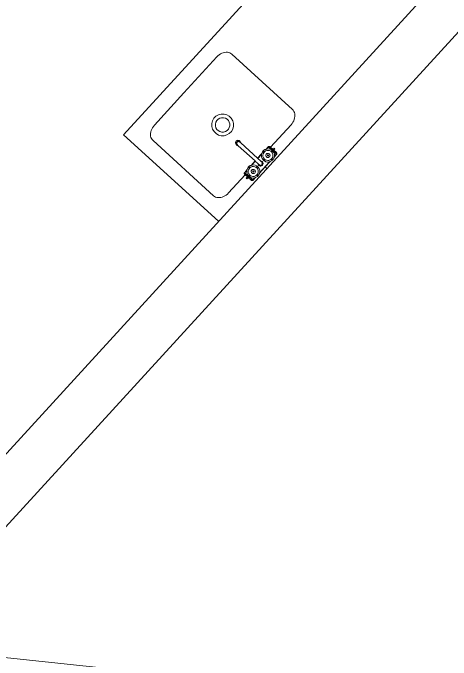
# Model space of a CAD drawing. Header units: metres. Extents: x 750 to 3116, y -341 to 1465.
# Drawn here: x 1590.158 to 1592.205, y 27.43 to 30.456 of the extents above; entities that cross this region are included whole.
import ezdxf

# ---------------------------------------------------------------- set-up
doc = ezdxf.new("R2010")
doc.units = ezdxf.units.M
doc.layers.add('Furniture', color=44, linetype='Continuous', lineweight=5)
doc.layers.add('Wall ext', color=20, linetype='Continuous', lineweight=18)

# ---------------------------------------------------------------- blocks, each defined once
blk = doc.blocks.new('washbashin')
at = {"layer": 'Furniture'}
for p, q in [((11493479.6629, 4446032.8499), (11493479.6685, 4446032.8547)), ((11493479.6685, 4446032.8547), (11493479.6745, 4446032.8588)), ((11493479.6745, 4446032.8588), (11493479.6808, 4446032.8622)), ((11493479.6808, 4446032.8622), (11493479.6873, 4446032.8648)), ((11493479.6873, 4446032.8648), (11493479.6938, 4446032.8666)), ((11493479.6938, 4446032.8666), (11493479.7003, 4446032.8675)), ((11493479.7003, 4446032.8675), (11493479.7066, 4446032.8675)), ((11493479.7066, 4446032.8675), (11493479.7126, 4446032.8667)), ((11493479.7126, 4446032.8667), (11493479.7183, 4446032.865)), ((11493479.7183, 4446032.865), (11493479.7235, 4446032.8624)), ((11493479.7235, 4446032.8624), (11493479.7281, 4446032.859)), ((11493480.0173, 4446032.6083), (11493479.7281, 4446032.859)), ((11493479.6577, 4446032.8445), (11493479.5089, 4446032.6728)), ((11493479.6577, 4446032.8445), (11493479.6629, 4446032.8499)), ((11493479.5089, 4446032.6728), (11493479.3745, 4446032.5178)), ((11493479.5091, 4446032.6726), (11493479.5089, 4446032.6728)), ((11493479.6852, 4446032.5778), (11493479.6985, 4446032.5782)), ((11493479.6985, 4446032.5782), (11493479.7114, 4446032.5752)), ((11493480.0173, 4446032.6083), (11493480.0213, 4446032.6042)), ((11493480.0213, 4446032.6042), (11493480.0246, 4446032.5994)), ((11493480.0246, 4446032.5994), (11493480.0271, 4446032.5941)), ((11493480.0271, 4446032.5941), (11493480.0288, 4446032.5882)), ((11493480.0288, 4446032.5882), (11493480.0297, 4446032.582)), ((11493480.0297, 4446032.582), (11493480.0297, 4446032.5754)), ((11493479.6457, 4446032.5455), (11493479.652, 4446032.5572)), ((11493479.652, 4446032.5572), (11493479.6611, 4446032.5669)), ((11493479.6611, 4446032.5669), (11493479.6724, 4446032.5739)), ((11493479.672, 4446032.5536), (11493479.666, 4446032.5471)), ((11493479.6795, 4446032.5582), (11493479.672, 4446032.5536)), ((11493479.6724, 4446032.5739), (11493479.6852, 4446032.5778)), ((11493479.688, 4446032.5608), (11493479.6795, 4446032.5582)), ((11493479.6968, 4446032.5611), (11493479.688, 4446032.5608)), ((11493479.7054, 4446032.559), (11493479.6968, 4446032.5611)), ((11493479.7131, 4446032.5549), (11493479.7054, 4446032.559)), ((11493479.7114, 4446032.5752), (11493479.7232, 4446032.5689)), ((11493479.7196, 4446032.5488), (11493479.7131, 4446032.5549)), ((11493479.7242, 4446032.5413), (11493479.7196, 4446032.5488)), ((11493479.7232, 4446032.5689), (11493479.7329, 4446032.5598)), ((11493479.7329, 4446032.5598), (11493479.7399, 4446032.5484)), ((11493479.7399, 4446032.5484), (11493479.7438, 4446032.5357)), ((11493480.0215, 4446032.5487), (11493480.0175, 4446032.5424)), ((11493480.0247, 4446032.5552), (11493480.0215, 4446032.5487)), ((11493480.0272, 4446032.562), (11493480.0247, 4446032.5552)), ((11493480.0288, 4446032.5687), (11493480.0272, 4446032.562)), ((11493480.0297, 4446032.5754), (11493480.0288, 4446032.5687)), ((11493479.3745, 4446032.5178), (11493479.3699, 4446032.512)), ((11493479.6427, 4446032.5325), (11493479.6457, 4446032.5455)), ((11493479.6431, 4446032.5192), (11493479.6427, 4446032.5325)), ((11493479.6469, 4446032.5064), (11493479.6431, 4446032.5192)), ((11493479.6618, 4446032.5394), (11493479.6598, 4446032.5308)), ((11493479.6598, 4446032.5308), (11493479.6601, 4446032.522)), ((11493479.6601, 4446032.522), (11493479.6626, 4446032.5135)), ((11493479.666, 4446032.5471), (11493479.6618, 4446032.5394)), ((11493479.7268, 4446032.5329), (11493479.7242, 4446032.5413)), ((11493479.725, 4446032.5155), (11493479.727, 4446032.5241)), ((11493479.727, 4446032.5241), (11493479.7268, 4446032.5329)), ((11493479.7442, 4446032.5224), (11493479.7412, 4446032.5094)), ((11493479.7438, 4446032.5357), (11493479.7442, 4446032.5224)), ((11493479.9197, 4446032.4291), (11493480.0129, 4446032.5366)), ((11493480.0175, 4446032.5424), (11493480.0129, 4446032.5366)), ((11493479.3602, 4446032.4924), (11493479.3586, 4446032.4857)), ((11493479.3627, 4446032.4992), (11493479.3602, 4446032.4924)), ((11493479.366, 4446032.5057), (11493479.3627, 4446032.4992)), ((11493479.3699, 4446032.512), (11493479.366, 4446032.5057)), ((11493479.654, 4446032.4951), (11493479.6469, 4446032.5064)), ((11493479.6637, 4446032.486), (11493479.654, 4446032.4951)), ((11493479.6626, 4446032.5135), (11493479.6673, 4446032.506)), ((11493479.6673, 4446032.506), (11493479.6737, 4446032.5)), ((11493479.6737, 4446032.5), (11493479.6815, 4446032.4958)), ((11493479.6815, 4446032.4958), (11493479.6901, 4446032.4938)), ((11493479.6901, 4446032.4938), (11493479.6989, 4446032.4941)), ((11493479.6989, 4446032.4941), (11493479.7073, 4446032.4967)), ((11493479.7073, 4446032.4967), (11493479.7148, 4446032.5013)), ((11493479.7257, 4446032.488), (11493479.7144, 4446032.481)), ((11493479.7148, 4446032.5013), (11493479.7209, 4446032.5077)), ((11493479.7209, 4446032.5077), (11493479.725, 4446032.5155)), ((11493479.7349, 4446032.4977), (11493479.7257, 4446032.488)), ((11493479.7412, 4446032.5094), (11493479.7349, 4446032.4977)), ((11493479.3586, 4446032.4857), (11493479.3577, 4446032.479)), ((11493479.3577, 4446032.479), (11493479.3578, 4446032.4724)), ((11493479.3578, 4446032.4724), (11493479.3586, 4446032.4662)), ((11493479.3586, 4446032.4662), (11493479.3603, 4446032.4603)), ((11493479.3603, 4446032.4603), (11493479.3628, 4446032.455)), ((11493479.6754, 4446032.4797), (11493479.6637, 4446032.486)), ((11493479.6884, 4446032.4767), (11493479.6754, 4446032.4797)), ((11493479.7017, 4446032.4771), (11493479.6884, 4446032.4767)), ((11493479.7144, 4446032.481), (11493479.7017, 4446032.4771)), ((11493479.7636, 4446032.457), (11493479.7665, 4446032.4574)), ((11493479.7665, 4446032.4574), (11493479.7693, 4446032.4571)), ((11493479.7693, 4446032.4571), (11493479.772, 4446032.4561)), ((11493479.3628, 4446032.455), (11493479.3661, 4446032.4502)), ((11493479.3661, 4446032.4502), (11493479.3701, 4446032.4461)), ((11493479.3701, 4446032.4461), (11493479.6593, 4446032.1954)), ((11493479.7553, 4446032.446), (11493479.7557, 4446032.4489)), ((11493479.7556, 4446032.4431), (11493479.7553, 4446032.446)), ((11493479.7566, 4446032.4405), (11493479.7556, 4446032.4431)), ((11493479.7557, 4446032.4489), (11493479.7568, 4446032.4516)), ((11493479.7583, 4446032.4382), (11493479.7566, 4446032.4405)), ((11493479.7568, 4446032.4516), (11493479.7586, 4446032.4539)), ((11493479.7606, 4446032.4366), (11493479.7583, 4446032.4382)), ((11493479.7586, 4446032.4539), (11493479.7609, 4446032.4558)), ((11493479.7588, 4446032.4429), (11493479.7592, 4446032.4458)), ((11493479.7591, 4446032.4401), (11493479.7588, 4446032.4429)), ((11493479.7602, 4446032.4374), (11493479.7591, 4446032.4401)), ((11493479.7592, 4446032.4458), (11493479.7604, 4446032.4485)), ((11493479.7609, 4446032.4364), (11493479.7602, 4446032.4374)), ((11493479.7604, 4446032.4485), (11493479.7622, 4446032.4509)), ((11493479.7609, 4446032.4364), (11493479.7606, 4446032.4366)), ((11493479.7609, 4446032.4558), (11493479.7636, 4446032.457)), ((11493479.7619, 4446032.4352), (11493479.7609, 4446032.4364)), ((11493479.7615, 4446032.4453), (11493479.7612, 4446032.443)), ((11493479.7612, 4446032.443), (11493479.7614, 4446032.4407)), ((11493479.7614, 4446032.4407), (11493479.7623, 4446032.4387)), ((11493479.7624, 4446032.4474), (11493479.7615, 4446032.4453)), ((11493479.7641, 4446032.4335), (11493479.7619, 4446032.4352)), ((11493479.7622, 4446032.4509), (11493479.7645, 4446032.4527)), ((11493479.7623, 4446032.4387), (11493479.7636, 4446032.4369)), ((11493479.7638, 4446032.4492), (11493479.7624, 4446032.4474)), ((11493479.7636, 4446032.4369), (11493479.769, 4446032.4322)), ((11493479.7657, 4446032.4507), (11493479.7638, 4446032.4492)), ((11493479.7668, 4446032.4325), (11493479.7641, 4446032.4335)), ((11493479.7645, 4446032.4527), (11493479.7672, 4446032.4539)), ((11493479.7678, 4446032.4516), (11493479.7657, 4446032.4507)), ((11493479.769, 4446032.4322), (11493479.7668, 4446032.4325)), ((11493479.7672, 4446032.4539), (11493479.77, 4446032.4544)), ((11493479.77, 4446032.452), (11493479.7678, 4446032.4516)), ((11493479.769, 4446032.4322), (11493479.8492, 4446032.3627)), ((11493479.77, 4446032.4544), (11493479.7729, 4446032.4541)), ((11493479.7722, 4446032.4517), (11493479.77, 4446032.452)), ((11493479.772, 4446032.4561), (11493479.7742, 4446032.4544)), ((11493479.7743, 4446032.4509), (11493479.7722, 4446032.4517)), ((11493479.7729, 4446032.4541), (11493479.7755, 4446032.453)), ((11493479.7742, 4446032.4544), (11493479.7748, 4446032.4537)), ((11493479.7758, 4446032.4498), (11493479.7743, 4446032.4509)), ((11493479.7755, 4446032.453), (11493479.7778, 4446032.4514)), ((11493479.7758, 4446032.4498), (11493479.776, 4446032.4493)), ((11493479.7761, 4446032.4496), (11493479.7758, 4446032.4498)), ((11493479.776, 4446032.4493), (11493479.7761, 4446032.4484)), ((11493479.7769, 4446032.4485), (11493479.776, 4446032.4493)), ((11493479.7771, 4446032.4482), (11493479.7761, 4446032.4496)), ((11493479.7761, 4446032.4496), (11493479.7806, 4446032.4456)), ((11493479.7771, 4446032.4482), (11493479.7772, 4446032.4474)), ((11493479.7774, 4446032.4478), (11493479.7771, 4446032.4482)), ((11493479.7778, 4446032.4469), (11493479.7774, 4446032.4478)), ((11493479.7778, 4446032.4514), (11493479.7795, 4446032.4491)), ((11493479.7795, 4446032.4491), (11493479.7805, 4446032.4465)), ((11493479.7805, 4446032.4465), (11493479.7806, 4446032.4456)), ((11493479.7806, 4446032.4456), (11493479.7808, 4446032.4443)), ((11493479.7806, 4446032.4456), (11493479.8609, 4446032.3761)), ((11493479.908, 4446032.4304), (11493479.8976, 4446032.4184)), ((11493479.9067, 4446032.4266), (11493479.9074, 4446032.4271)), ((11493479.9074, 4446032.4271), (11493479.9081, 4446032.4275)), ((11493479.908, 4446032.4304), (11493479.9086, 4446032.431)), ((11493479.9081, 4446032.4275), (11493479.9088, 4446032.4278)), ((11493479.9086, 4446032.431), (11493479.9093, 4446032.4316)), ((11493479.9088, 4446032.4278), (11493479.9096, 4446032.428)), ((11493479.9093, 4446032.4316), (11493479.91, 4446032.432)), ((11493479.9096, 4446032.428), (11493479.9105, 4446032.4281)), ((11493479.91, 4446032.432), (11493479.9108, 4446032.4324)), ((11493479.9105, 4446032.4281), (11493479.9113, 4446032.4281)), ((11493479.9108, 4446032.4324), (11493479.9117, 4446032.4326)), ((11493479.9113, 4446032.4281), (11493479.9121, 4446032.428)), ((11493479.9117, 4446032.4326), (11493479.9126, 4446032.4327)), ((11493479.9121, 4446032.428), (11493479.9129, 4446032.4278)), ((11493479.9126, 4446032.4327), (11493479.9134, 4446032.4327)), ((11493479.9129, 4446032.4278), (11493479.9137, 4446032.4275)), ((11493479.9134, 4446032.4327), (11493479.9143, 4446032.4326)), ((11493479.9137, 4446032.4275), (11493479.9144, 4446032.4271)), ((11493479.9143, 4446032.4326), (11493479.9152, 4446032.4324)), ((11493479.9144, 4446032.4271), (11493479.9151, 4446032.4266)), ((11493479.9152, 4446032.4324), (11493479.916, 4446032.4321)), ((11493479.916, 4446032.4321), (11493479.9168, 4446032.4316)), ((11493479.9168, 4446032.4316), (11493479.9175, 4446032.4311)), ((11493479.9197, 4446032.4291), (11493479.9175, 4446032.4311)), ((11493479.9319, 4446032.4186), (11493479.9197, 4446032.4291)), ((11493479.879, 4446032.397), (11493479.8609, 4446032.3761)), ((11493479.879, 4446032.397), (11493479.8785, 4446032.3941)), ((11493479.8793, 4446032.3988), (11493479.879, 4446032.397)), ((11493479.8825, 4446032.4061), (11493479.8793, 4446032.3988)), ((11493479.8834, 4446032.4072), (11493479.8825, 4446032.4061)), ((11493479.8834, 4446032.4072), (11493479.8832, 4446032.4073)), ((11493479.8864, 4446032.4109), (11493479.8834, 4446032.4072)), ((11493479.8834, 4446032.4072), (11493479.8883, 4446032.4029)), ((11493479.886, 4446032.3968), (11493479.8851, 4446032.3907)), ((11493479.8885, 4446032.4024), (11493479.886, 4446032.3968)), ((11493479.8863, 4446032.4109), (11493479.8875, 4446032.4123)), ((11493479.8864, 4446032.4109), (11493479.8863, 4446032.4109)), ((11493479.8875, 4446032.4123), (11493479.8864, 4446032.4109)), ((11493479.8913, 4446032.4066), (11493479.8864, 4446032.4109)), ((11493479.894, 4446032.417), (11493479.8875, 4446032.4123)), ((11493479.8924, 4446032.4072), (11493479.8885, 4446032.4024)), ((11493479.8974, 4446032.4109), (11493479.8924, 4446032.4072)), ((11493479.8976, 4446032.4184), (11493479.894, 4446032.417)), ((11493479.9031, 4446032.4131), (11493479.8974, 4446032.4109)), ((11493479.9006, 4446032.4196), (11493479.8976, 4446032.4184)), ((11493479.9019, 4446032.3972), (11493479.9003, 4446032.3952)), ((11493479.9061, 4446032.426), (11493479.9006, 4446032.4196)), ((11493479.9014, 4446032.4199), (11493479.9006, 4446032.4196)), ((11493479.9094, 4446032.4208), (11493479.9014, 4446032.4199)), ((11493479.904, 4446032.3987), (11493479.9019, 4446032.3972)), ((11493479.9092, 4446032.4137), (11493479.9031, 4446032.4131)), ((11493479.9064, 4446032.3996), (11493479.904, 4446032.3987)), ((11493479.9061, 4446032.426), (11493479.9067, 4446032.4266)), ((11493479.9089, 4446032.3999), (11493479.9064, 4446032.3996)), ((11493479.9114, 4446032.3995), (11493479.9089, 4446032.3999)), ((11493479.9153, 4446032.4128), (11493479.9092, 4446032.4137)), ((11493479.9173, 4446032.4195), (11493479.9094, 4446032.4208)), ((11493479.9138, 4446032.3985), (11493479.9114, 4446032.3995)), ((11493479.9157, 4446032.3969), (11493479.9138, 4446032.3985)), ((11493479.9286, 4446032.4148), (11493479.9151, 4446032.4266)), ((11493479.921, 4446032.4103), (11493479.9153, 4446032.4128)), ((11493479.9173, 4446032.3948), (11493479.9157, 4446032.3969)), ((11493479.9246, 4446032.4163), (11493479.9173, 4446032.4195)), ((11493479.9258, 4446032.4064), (11493479.921, 4446032.4103)), ((11493479.9277, 4446032.4138), (11493479.9235, 4446032.4088)), ((11493479.9277, 4446032.4138), (11493479.9246, 4446032.4163)), ((11493479.9294, 4446032.4014), (11493479.9258, 4446032.4064)), ((11493479.9313, 4446032.4106), (11493479.9269, 4446032.4055)), ((11493479.9286, 4446032.4148), (11493479.9277, 4446032.4138)), ((11493479.9319, 4446032.4186), (11493479.9286, 4446032.4148)), ((11493479.9316, 4446032.3957), (11493479.9294, 4446032.4014)), ((11493479.9323, 4446032.4117), (11493479.9313, 4446032.4106)), ((11493479.9356, 4446032.4048), (11493479.9313, 4446032.4106)), ((11493479.9372, 4446032.4247), (11493479.9319, 4446032.4186)), ((11493479.9355, 4446032.4154), (11493479.9323, 4446032.4117)), ((11493479.9439, 4446032.4016), (11493479.9323, 4446032.4117)), ((11493479.9355, 4446032.4154), (11493479.9408, 4446032.4216)), ((11493479.948, 4446032.4046), (11493479.9355, 4446032.4154)), ((11493479.9385, 4446032.3974), (11493479.9356, 4446032.4048)), ((11493479.9372, 4446032.4247), (11493479.9408, 4446032.4216)), ((11493479.9393, 4446032.3894), (11493479.9385, 4446032.3974)), ((11493479.9444, 4446032.4011), (11493479.9439, 4446032.4016)), ((11493479.945, 4446032.4004), (11493479.9444, 4446032.4011)), ((11493479.9454, 4446032.3997), (11493479.945, 4446032.4004)), ((11493479.9457, 4446032.3989), (11493479.9454, 4446032.3997)), ((11493479.9459, 4446032.3981), (11493479.9457, 4446032.3989)), ((11493479.946, 4446032.3973), (11493479.9459, 4446032.3981)), ((11493479.946, 4446032.3965), (11493479.946, 4446032.3973)), ((11493479.9486, 4446032.404), (11493479.948, 4446032.4046)), ((11493479.9491, 4446032.4033), (11493479.9486, 4446032.404)), ((11493479.9496, 4446032.4026), (11493479.9491, 4446032.4033)), ((11493479.9492, 4446032.3958), (11493479.9496, 4446032.3966)), ((11493479.9499, 4446032.4017), (11493479.9496, 4446032.4026)), ((11493479.9496, 4446032.3966), (11493479.9499, 4446032.3974)), ((11493479.9502, 4446032.4009), (11493479.9499, 4446032.4017)), ((11493479.9499, 4446032.3974), (11493479.9502, 4446032.3983)), ((11493479.9503, 4446032.4), (11493479.9502, 4446032.4009)), ((11493479.9502, 4446032.3983), (11493479.9503, 4446032.3991)), ((11493479.9503, 4446032.3991), (11493479.9503, 4446032.4)), ((11493479.8609, 4446032.3761), (11493479.8603, 4446032.3754)), ((11493479.862, 4446032.3751), (11493479.8609, 4446032.3761)), ((11493479.862, 4446032.3751), (11493479.8614, 4446032.3744)), ((11493479.8785, 4446032.3941), (11493479.862, 4446032.3751)), ((11493479.862, 4446032.3751), (11493479.8751, 4446032.3637)), ((11493479.8785, 4446032.3941), (11493479.878, 4446032.3909)), ((11493479.878, 4446032.3909), (11493479.8789, 4446032.3829)), ((11493479.8789, 4446032.3829), (11493479.8818, 4446032.3754)), ((11493479.8818, 4446032.3754), (11493479.8865, 4446032.369)), ((11493479.8851, 4446032.3907), (11493479.8857, 4446032.3846)), ((11493479.8857, 4446032.3846), (11493479.8879, 4446032.3788)), ((11493479.8865, 4446032.369), (11493479.8879, 4446032.3678)), ((11493479.8865, 4446032.369), (11493479.8879, 4446032.3678)), ((11493479.8879, 4446032.3788), (11493479.8916, 4446032.3738)), ((11493479.8922, 4446032.3728), (11493479.8879, 4446032.3678)), ((11493479.8879, 4446032.3678), (11493479.8915, 4446032.3646)), ((11493479.8879, 4446032.3678), (11493479.8879, 4446032.3678)), ((11493479.8879, 4446032.3678), (11493479.8916, 4446032.3648)), ((11493479.8916, 4446032.3738), (11493479.8964, 4446032.37)), ((11493479.8916, 4446032.3648), (11493479.8959, 4446032.3698)), ((11493479.8964, 4446032.37), (11493479.902, 4446032.3675)), ((11493479.8993, 4446032.3929), (11493479.8989, 4446032.3904)), ((11493479.8989, 4446032.3904), (11493479.8992, 4446032.3878)), ((11493479.8992, 4446032.3878), (11493479.9001, 4446032.3854)), ((11493479.9003, 4446032.3952), (11493479.8993, 4446032.3929)), ((11493479.9001, 4446032.3854), (11493479.9016, 4446032.3834)), ((11493479.9016, 4446032.3834), (11493479.9036, 4446032.3818)), ((11493479.902, 4446032.3675), (11493479.9081, 4446032.3665)), ((11493479.9036, 4446032.3818), (11493479.9059, 4446032.3807)), ((11493479.9059, 4446032.3807), (11493479.9084, 4446032.3804)), ((11493479.9062, 4446032.3908), (11493479.9061, 4446032.3902)), ((11493479.9061, 4446032.3902), (11493479.9062, 4446032.3895)), ((11493479.9065, 4446032.3915), (11493479.9062, 4446032.3908)), ((11493479.9062, 4446032.3895), (11493479.9064, 4446032.3889)), ((11493479.9064, 4446032.3889), (11493479.9068, 4446032.3884)), ((11493479.9069, 4446032.392), (11493479.9065, 4446032.3915)), ((11493479.9068, 4446032.3884), (11493479.9073, 4446032.388)), ((11493479.9075, 4446032.3924), (11493479.9069, 4446032.392)), ((11493479.9073, 4446032.388), (11493479.908, 4446032.3877)), ((11493479.9081, 4446032.3926), (11493479.9075, 4446032.3924)), ((11493479.908, 4446032.3877), (11493479.9086, 4446032.3876)), ((11493479.9087, 4446032.3927), (11493479.9081, 4446032.3926)), ((11493479.9081, 4446032.3665), (11493479.9142, 4446032.3672)), ((11493479.9084, 4446032.3804), (11493479.911, 4446032.3806)), ((11493479.9086, 4446032.3876), (11493479.9093, 4446032.3877)), ((11493479.9094, 4446032.3926), (11493479.9087, 4446032.3927)), ((11493479.9093, 4446032.3877), (11493479.9099, 4446032.3879)), ((11493479.91, 4446032.3923), (11493479.9094, 4446032.3926)), ((11493479.9099, 4446032.3879), (11493479.9104, 4446032.3883)), ((11493479.9105, 4446032.3919), (11493479.91, 4446032.3923)), ((11493479.9104, 4446032.3883), (11493479.9108, 4446032.3888)), ((11493479.9109, 4446032.3913), (11493479.9105, 4446032.3919)), ((11493479.9108, 4446032.3888), (11493479.9111, 4446032.3894)), ((11493479.9111, 4446032.3907), (11493479.9109, 4446032.3913)), ((11493479.911, 4446032.3806), (11493479.9134, 4446032.3815)), ((11493479.9112, 4446032.3901), (11493479.9111, 4446032.3907)), ((11493479.9111, 4446032.3894), (11493479.9112, 4446032.3901)), ((11493479.9134, 4446032.3815), (11493479.9154, 4446032.3831)), ((11493479.9142, 4446032.3672), (11493479.92, 4446032.3694)), ((11493479.9154, 4446032.3831), (11493479.917, 4446032.385)), ((11493479.917, 4446032.385), (11493479.918, 4446032.3874)), ((11493479.9182, 4446032.3924), (11493479.9173, 4446032.3948)), ((11493479.918, 4446032.3874), (11493479.9184, 4446032.3899)), ((11493479.9184, 4446032.3899), (11493479.9182, 4446032.3924)), ((11493479.92, 4446032.3694), (11493479.925, 4446032.373)), ((11493479.9234, 4446032.3632), (11493479.9292, 4446032.3675)), ((11493479.9241, 4446032.3719), (11493479.9292, 4446032.3675)), ((11493479.925, 4446032.373), (11493479.9288, 4446032.3778)), ((11493479.9323, 4446032.3711), (11493479.9274, 4446032.3753)), ((11493479.9288, 4446032.3778), (11493479.9313, 4446032.3835)), ((11493479.9292, 4446032.3675), (11493479.9298, 4446032.3679)), ((11493479.9292, 4446032.3675), (11493479.9293, 4446032.3673)), ((11493479.9298, 4446032.3679), (11493479.9293, 4446032.3673)), ((11493479.9298, 4446032.3679), (11493479.9323, 4446032.3711)), ((11493479.9325, 4446032.3709), (11493479.9298, 4446032.3679)), ((11493479.9313, 4446032.3835), (11493479.9323, 4446032.3896)), ((11493479.9323, 4446032.3896), (11493479.9316, 4446032.3957)), ((11493479.9323, 4446032.3711), (11493479.9348, 4446032.3742)), ((11493479.9325, 4446032.3709), (11493479.9323, 4446032.3711)), ((11493479.9348, 4446032.3742), (11493479.9381, 4446032.3815)), ((11493479.9381, 4446032.3815), (11493479.9384, 4446032.3833)), ((11493479.9384, 4446032.3833), (11493479.9486, 4446032.3951)), ((11493479.9384, 4446032.3833), (11493479.9388, 4446032.3861)), ((11493479.9388, 4446032.3861), (11493479.9445, 4446032.3927)), ((11493479.9388, 4446032.3861), (11493479.9393, 4446032.3894)), ((11493479.9445, 4446032.3927), (11493479.945, 4446032.3933)), ((11493479.945, 4446032.3933), (11493479.9454, 4446032.3941)), ((11493479.9454, 4446032.3941), (11493479.9457, 4446032.3948)), ((11493479.9457, 4446032.3948), (11493479.9459, 4446032.3956)), ((11493479.9459, 4446032.3956), (11493479.946, 4446032.3965)), ((11493479.9486, 4446032.3951), (11493479.9492, 4446032.3958)), ((11493479.8209, 4446032.3355), (11493479.8215, 4446032.3362)), ((11493479.8216, 4446032.336), (11493479.8213, 4446032.3358)), ((11493479.8215, 4446032.3362), (11493479.8216, 4446032.336)), ((11493479.8274, 4446032.3403), (11493479.8216, 4446032.336)), ((11493479.8216, 4446032.336), (11493479.8267, 4446032.3316)), ((11493479.831, 4446032.3417), (11493479.8274, 4446032.3403)), ((11493479.8366, 4446032.3363), (11493479.8308, 4446032.3341)), ((11493479.8492, 4446032.3627), (11493479.831, 4446032.3417)), ((11493479.834, 4446032.3428), (11493479.831, 4446032.3417)), ((11493479.8504, 4446032.3617), (11493479.834, 4446032.3428)), ((11493479.8349, 4446032.3432), (11493479.834, 4446032.3428)), ((11493479.8429, 4446032.344), (11493479.8349, 4446032.3432)), ((11493479.8427, 4446032.337), (11493479.8366, 4446032.3363)), ((11493479.8488, 4446032.336), (11493479.8427, 4446032.337)), ((11493479.8508, 4446032.3428), (11493479.8429, 4446032.344)), ((11493479.8544, 4446032.3335), (11493479.8488, 4446032.336)), ((11493479.8504, 4446032.3617), (11493479.8492, 4446032.3627)), ((11493479.8504, 4446032.3617), (11493479.8634, 4446032.3504)), ((11493479.8581, 4446032.3395), (11493479.8508, 4446032.3428)), ((11493479.8591, 4446032.3387), (11493479.8548, 4446032.3337)), ((11493479.8591, 4446032.3387), (11493479.8581, 4446032.3395)), ((11493479.8591, 4446032.3387), (11493479.8593, 4446032.3389)), ((11493479.8617, 4446032.3367), (11493479.8591, 4446032.3387)), ((11493479.8629, 4446032.3357), (11493479.8593, 4446032.3389)), ((11493479.8634, 4446032.3506), (11493479.8634, 4446032.3504)), ((11493479.8634, 4446032.3504), (11493479.8634, 4446032.3501)), ((11493479.8634, 4446032.3504), (11493479.8693, 4446032.3452)), ((11493479.8634, 4446032.3501), (11493479.8642, 4446032.3471)), ((11493479.8642, 4446032.3471), (11493479.8658, 4446032.3443)), ((11493479.8658, 4446032.3443), (11493479.8681, 4446032.3421)), ((11493479.8679, 4446032.3472), (11493479.8676, 4446032.3477)), ((11493479.868, 4446032.3468), (11493479.8679, 4446032.3471)), ((11493479.8681, 4446032.3421), (11493479.8708, 4446032.3405)), ((11493479.8683, 4446032.3464), (11493479.8682, 4446032.3466)), ((11493479.8688, 4446032.3459), (11493479.8686, 4446032.3461)), ((11493479.8695, 4446032.3451), (11493479.8691, 4446032.3456)), ((11493479.8695, 4446032.3451), (11493479.8693, 4446032.3452)), ((11493479.8696, 4446032.345), (11493479.8695, 4446032.3451)), ((11493479.8697, 4446032.345), (11493479.8696, 4446032.345)), ((11493479.8698, 4446032.3449), (11493479.8697, 4446032.345)), ((11493479.8698, 4446032.3449), (11493479.87, 4446032.3447)), ((11493479.872, 4446032.3435), (11493479.87, 4446032.3447)), ((11493479.8708, 4446032.3405), (11493479.8739, 4446032.3397)), ((11493479.8718, 4446032.3065), (11493479.8974, 4446032.336)), ((11493479.8743, 4446032.3429), (11493479.872, 4446032.3435)), ((11493479.8723, 4446032.3094), (11493479.9167, 4446032.3607)), ((11493479.8751, 4446032.3637), (11493479.8738, 4446032.3637)), ((11493479.8739, 4446032.3397), (11493479.877, 4446032.3398)), ((11493479.8766, 4446032.3429), (11493479.8743, 4446032.3429)), ((11493479.8769, 4446032.3637), (11493479.8751, 4446032.3637)), ((11493479.8751, 4446032.3637), (11493479.8805, 4446032.359)), ((11493479.8788, 4446032.3436), (11493479.8766, 4446032.3429)), ((11493479.88, 4446032.3629), (11493479.8769, 4446032.3637)), ((11493479.877, 4446032.3398), (11493479.8801, 4446032.3406)), ((11493479.8771, 4446032.3604), (11493479.8788, 4446032.36)), ((11493479.8788, 4446032.36), (11493479.8805, 4446032.359)), ((11493479.8808, 4446032.3447), (11493479.8788, 4446032.3436)), ((11493479.8827, 4446032.3614), (11493479.88, 4446032.3629)), ((11493479.8801, 4446032.3406), (11493479.8828, 4446032.3422)), ((11493479.8803, 4446032.3508), (11493479.8808, 4446032.3504)), ((11493479.8805, 4446032.359), (11493479.8808, 4446032.3588)), ((11493479.8808, 4446032.3588), (11493479.8824, 4446032.3572)), ((11493479.8825, 4446032.3464), (11493479.8808, 4446032.3447)), ((11493479.8813, 4446032.35), (11493479.8817, 4446032.3496)), ((11493479.8824, 4446032.3572), (11493479.8836, 4446032.3552)), ((11493479.8824, 4446032.3572), (11493479.8824, 4446032.3572)), ((11493479.8824, 4446032.349), (11493479.8828, 4446032.3487)), ((11493479.8834, 4446032.3481), (11493479.8825, 4446032.3464)), ((11493479.8849, 4446032.3592), (11493479.8827, 4446032.3614)), ((11493479.8828, 4446032.3422), (11493479.885, 4446032.3444)), ((11493479.8832, 4446032.3483), (11493479.8834, 4446032.3481)), ((11493479.8836, 4446032.3484), (11493479.8834, 4446032.3481)), ((11493479.8836, 4446032.3552), (11493479.8842, 4446032.353)), ((11493479.8842, 4446032.3506), (11493479.8836, 4446032.3484)), ((11493479.8842, 4446032.353), (11493479.8842, 4446032.3506)), ((11493479.8865, 4446032.3564), (11493479.8849, 4446032.3592)), ((11493479.885, 4446032.3444), (11493479.8866, 4446032.3472)), ((11493479.8874, 4446032.3534), (11493479.8865, 4446032.3564)), ((11493479.8866, 4446032.3472), (11493479.8874, 4446032.3502)), ((11493479.8874, 4446032.3502), (11493479.8874, 4446032.3534)), ((11493479.8915, 4446032.3646), (11493479.8916, 4446032.3648)), ((11493479.8916, 4446032.3648), (11493479.8927, 4446032.364)), ((11493479.8927, 4446032.364), (11493479.9, 4446032.3607)), ((11493479.8974, 4446032.336), (11493479.9198, 4446032.3618)), ((11493479.8974, 4446032.336), (11493479.9051, 4446032.3294)), ((11493479.9, 4446032.3607), (11493479.9079, 4446032.3595)), ((11493479.9079, 4446032.3595), (11493479.9159, 4446032.3603)), ((11493479.9159, 4446032.3603), (11493479.9167, 4446032.3607)), ((11493479.9167, 4446032.3607), (11493479.9198, 4446032.3618)), ((11493479.9198, 4446032.3618), (11493479.9234, 4446032.3632)), ((11493479.8008, 4446032.3061), (11493479.8006, 4446032.3052)), ((11493479.8012, 4446032.3069), (11493479.8008, 4446032.3061)), ((11493479.8016, 4446032.3077), (11493479.8012, 4446032.3069)), ((11493479.8021, 4446032.3084), (11493479.8016, 4446032.3077)), ((11493479.8124, 4446032.3202), (11493479.8021, 4446032.3084)), ((11493479.8048, 4446032.3079), (11493479.8047, 4446032.307)), ((11493479.8047, 4446032.307), (11493479.8047, 4446032.3062)), ((11493479.8047, 4446032.3062), (11493479.8049, 4446032.3054)), ((11493479.8051, 4446032.3087), (11493479.8048, 4446032.3079)), ((11493479.8054, 4446032.3094), (11493479.8051, 4446032.3087)), ((11493479.8058, 4446032.3101), (11493479.8054, 4446032.3094)), ((11493479.8063, 4446032.3108), (11493479.8058, 4446032.3101)), ((11493479.812, 4446032.3174), (11493479.8063, 4446032.3108)), ((11493479.812, 4446032.3174), (11493479.8115, 4446032.3141)), ((11493479.8115, 4446032.3141), (11493479.8123, 4446032.3061)), ((11493479.8124, 4446032.3202), (11493479.812, 4446032.3174)), ((11493479.8123, 4446032.3061), (11493479.8152, 4446032.2987)), ((11493479.8127, 4446032.322), (11493479.8124, 4446032.3202)), ((11493479.8159, 4446032.3293), (11493479.8127, 4446032.322)), ((11493479.8184, 4446032.3324), (11493479.8159, 4446032.3293)), ((11493479.8183, 4446032.3326), (11493479.8209, 4446032.3355)), ((11493479.8183, 4446032.3326), (11493479.8184, 4446032.3324)), ((11493479.8193, 4446032.3335), (11493479.8184, 4446032.3324)), ((11493479.8234, 4446032.3281), (11493479.8184, 4446032.3324)), ((11493479.8195, 4446032.32), (11493479.8185, 4446032.3139)), ((11493479.8185, 4446032.3139), (11493479.8192, 4446032.3078)), ((11493479.8192, 4446032.3078), (11493479.8214, 4446032.3021)), ((11493479.822, 4446032.3257), (11493479.8195, 4446032.32)), ((11493479.8258, 4446032.3305), (11493479.822, 4446032.3257)), ((11493479.8308, 4446032.3341), (11493479.8258, 4446032.3305)), ((11493479.8327, 4446032.3161), (11493479.8323, 4446032.3136)), ((11493479.8323, 4446032.3136), (11493479.8326, 4446032.3111)), ((11493479.8326, 4446032.3111), (11493479.8335, 4446032.3087)), ((11493479.8338, 4446032.3185), (11493479.8327, 4446032.3161)), ((11493479.8335, 4446032.3087), (11493479.835, 4446032.3066)), ((11493479.8354, 4446032.3204), (11493479.8338, 4446032.3185)), ((11493479.835, 4446032.3066), (11493479.837, 4446032.305)), ((11493479.8374, 4446032.3219), (11493479.8354, 4446032.3204)), ((11493479.8398, 4446032.3229), (11493479.8374, 4446032.3219)), ((11493479.8396, 4446032.3136), (11493479.8397, 4446032.3142)), ((11493479.8396, 4446032.3129), (11493479.8396, 4446032.3136)), ((11493479.8398, 4446032.3123), (11493479.8396, 4446032.3129)), ((11493479.8397, 4446032.3142), (11493479.84, 4446032.3148)), ((11493479.8423, 4446032.3231), (11493479.8398, 4446032.3229)), ((11493479.8402, 4446032.3117), (11493479.8398, 4446032.3123)), ((11493479.84, 4446032.3148), (11493479.8405, 4446032.3153)), ((11493479.8407, 4446032.3113), (11493479.8402, 4446032.3117)), ((11493479.8405, 4446032.3153), (11493479.841, 4446032.3157)), ((11493479.8412, 4446032.311), (11493479.8407, 4446032.3113)), ((11493479.841, 4446032.3157), (11493479.8417, 4446032.3159)), ((11493479.8419, 4446032.3108), (11493479.8412, 4446032.311)), ((11493479.8417, 4446032.3159), (11493479.8423, 4446032.3159)), ((11493479.8426, 4446032.3109), (11493479.8419, 4446032.3108)), ((11493479.8449, 4446032.3227), (11493479.8423, 4446032.3231)), ((11493479.8423, 4446032.3159), (11493479.843, 4446032.3158)), ((11493479.8432, 4446032.3111), (11493479.8426, 4446032.3109)), ((11493479.843, 4446032.3158), (11493479.8436, 4446032.3154)), ((11493479.8437, 4446032.3114), (11493479.8432, 4446032.3111)), ((11493479.8436, 4446032.3154), (11493479.8441, 4446032.315)), ((11493479.8442, 4446032.3119), (11493479.8437, 4446032.3114)), ((11493479.8441, 4446032.315), (11493479.8444, 4446032.3144)), ((11493479.8445, 4446032.3125), (11493479.8442, 4446032.3119)), ((11493479.8444, 4446032.3144), (11493479.8446, 4446032.3138)), ((11493479.8446, 4446032.3131), (11493479.8445, 4446032.3125)), ((11493479.8446, 4446032.3138), (11493479.8446, 4446032.3131)), ((11493479.8472, 4446032.3217), (11493479.8449, 4446032.3227)), ((11493479.8468, 4446032.3048), (11493479.8489, 4446032.3063)), ((11493479.8492, 4446032.3201), (11493479.8472, 4446032.3217)), ((11493479.8489, 4446032.3063), (11493479.8505, 4446032.3083)), ((11493479.8507, 4446032.318), (11493479.8492, 4446032.3201)), ((11493479.8505, 4446032.3083), (11493479.8515, 4446032.3106)), ((11493479.8516, 4446032.3157), (11493479.8507, 4446032.318)), ((11493479.8515, 4446032.3106), (11493479.8519, 4446032.3131)), ((11493479.8519, 4446032.3131), (11493479.8516, 4446032.3157)), ((11493479.8592, 4446032.3297), (11493479.8544, 4446032.3335)), ((11493479.8629, 4446032.3357), (11493479.8586, 4446032.3307)), ((11493479.8628, 4446032.3247), (11493479.8592, 4446032.3297)), ((11493479.8623, 4446032.3011), (11493479.8648, 4446032.3067)), ((11493479.8651, 4446032.3189), (11493479.8628, 4446032.3247)), ((11493479.8643, 4446032.3345), (11493479.8629, 4446032.3357)), ((11493479.8629, 4446032.3357), (11493479.8629, 4446032.3357)), ((11493479.8643, 4446032.3345), (11493479.8629, 4446032.3357)), ((11493479.869, 4446032.3281), (11493479.8643, 4446032.3345)), ((11493479.8648, 4446032.3067), (11493479.8657, 4446032.3128)), ((11493479.8657, 4446032.3128), (11493479.8651, 4446032.3189)), ((11493479.8719, 4446032.3206), (11493479.869, 4446032.3281)), ((11493479.8715, 4446032.3047), (11493479.8718, 4446032.3065)), ((11493479.8718, 4446032.3065), (11493479.8723, 4446032.3094)), ((11493479.8728, 4446032.3126), (11493479.8719, 4446032.3206)), ((11493479.8723, 4446032.3094), (11493479.8728, 4446032.3126)), ((11493479.7297, 4446032.2099), (11493479.8051, 4446032.2969)), ((11493479.8006, 4446032.3052), (11493479.8005, 4446032.3043)), ((11493479.8005, 4446032.3043), (11493479.8005, 4446032.3035)), ((11493479.8005, 4446032.3035), (11493479.8006, 4446032.3026)), ((11493479.8006, 4446032.3026), (11493479.8009, 4446032.3017)), ((11493479.8009, 4446032.3017), (11493479.8012, 4446032.3009)), ((11493479.8012, 4446032.3009), (11493479.8016, 4446032.3002)), ((11493479.8016, 4446032.3002), (11493479.8022, 4446032.2995)), ((11493479.8022, 4446032.2995), (11493479.8028, 4446032.2989)), ((11493479.8028, 4446032.2989), (11493479.8051, 4446032.2969)), ((11493479.8049, 4446032.3054), (11493479.8051, 4446032.3046)), ((11493479.8051, 4446032.3046), (11493479.8054, 4446032.3038)), ((11493479.8153, 4446032.2881), (11493479.8051, 4446032.2969)), ((11493479.8054, 4446032.3038), (11493479.8058, 4446032.3031)), ((11493479.8058, 4446032.3031), (11493479.8063, 4446032.3024)), ((11493479.8063, 4446032.3024), (11493479.8069, 4446032.3019)), ((11493479.8069, 4446032.3019), (11493479.8185, 4446032.2918)), ((11493479.8099, 4446032.2819), (11493479.8153, 4446032.2881)), ((11493479.8136, 4446032.2788), (11493479.8099, 4446032.2819)), ((11493479.8136, 4446032.2788), (11493479.8189, 4446032.2849)), ((11493479.8152, 4446032.2987), (11493479.8194, 4446032.2929)), ((11493479.8185, 4446032.2918), (11493479.8153, 4446032.2881)), ((11493479.8185, 4446032.2918), (11493479.8194, 4446032.2929)), ((11493479.8189, 4446032.2849), (11493479.8221, 4446032.2887)), ((11493479.8333, 4446032.2724), (11493479.8189, 4446032.2849)), ((11493479.8194, 4446032.2929), (11493479.8238, 4446032.298)), ((11493479.8214, 4446032.3021), (11493479.825, 4446032.2971)), ((11493479.8221, 4446032.2887), (11493479.823, 4446032.2897)), ((11493479.8221, 4446032.2887), (11493479.8357, 4446032.2769)), ((11493479.823, 4446032.2897), (11493479.8273, 4446032.2947)), ((11493479.823, 4446032.2897), (11493479.8261, 4446032.2872)), ((11493479.825, 4446032.2971), (11493479.8298, 4446032.2932)), ((11493479.8261, 4446032.2872), (11493479.8335, 4446032.2839)), ((11493479.8298, 4446032.2932), (11493479.8355, 4446032.2907)), ((11493479.8335, 4446032.2839), (11493479.8414, 4446032.2827)), ((11493479.8355, 4446032.2907), (11493479.8415, 4446032.2898)), ((11493479.8364, 4446032.2764), (11493479.8357, 4446032.2769)), ((11493479.8371, 4446032.276), (11493479.8364, 4446032.2764)), ((11493479.837, 4446032.305), (11493479.8394, 4446032.304)), ((11493479.8379, 4446032.2757), (11493479.8371, 4446032.276)), ((11493479.8387, 4446032.2755), (11493479.8379, 4446032.2757)), ((11493479.8395, 4446032.2754), (11493479.8387, 4446032.2755)), ((11493479.8394, 4446032.304), (11493479.8419, 4446032.3036)), ((11493479.8411, 4446032.2755), (11493479.8403, 4446032.2754)), ((11493479.8419, 4446032.2757), (11493479.8411, 4446032.2755)), ((11493479.8414, 4446032.2827), (11493479.8493, 4446032.2836)), ((11493479.8415, 4446032.2898), (11493479.8477, 4446032.2904)), ((11493479.8419, 4446032.3036), (11493479.8444, 4446032.3039)), ((11493479.8427, 4446032.276), (11493479.8419, 4446032.2757)), ((11493479.8434, 4446032.2764), (11493479.8427, 4446032.276)), ((11493479.8428, 4446032.2731), (11493479.8532, 4446032.2851)), ((11493479.8441, 4446032.2769), (11493479.8434, 4446032.2764)), ((11493479.8447, 4446032.2775), (11493479.8441, 4446032.2769)), ((11493479.8444, 4446032.3039), (11493479.8468, 4446032.3048)), ((11493479.8447, 4446032.2775), (11493479.8502, 4446032.2839)), ((11493479.8477, 4446032.2904), (11493479.8534, 4446032.2926)), ((11493479.8493, 4446032.2836), (11493479.8502, 4446032.2839)), ((11493479.8502, 4446032.2839), (11493479.8532, 4446032.2851)), ((11493479.8532, 4446032.2851), (11493479.8568, 4446032.2865)), ((11493479.8534, 4446032.2926), (11493479.8584, 4446032.2963)), ((11493479.8568, 4446032.2865), (11493479.8633, 4446032.2912)), ((11493479.8584, 4446032.2963), (11493479.8623, 4446032.3011)), ((11493479.8644, 4446032.2926), (11493479.8595, 4446032.2969)), ((11493479.8625, 4446032.3006), (11493479.8674, 4446032.2963)), ((11493479.8633, 4446032.2912), (11493479.8644, 4446032.2926)), ((11493479.8645, 4446032.2926), (11493479.8633, 4446032.2912)), ((11493479.8644, 4446032.2926), (11493479.8674, 4446032.2963)), ((11493479.8644, 4446032.2926), (11493479.8645, 4446032.2926)), ((11493479.8676, 4446032.2962), (11493479.8645, 4446032.2926)), ((11493479.8674, 4446032.2963), (11493479.8683, 4446032.2974)), ((11493479.8676, 4446032.2962), (11493479.8674, 4446032.2963)), ((11493479.8683, 4446032.2974), (11493479.8715, 4446032.3047)), ((11493479.834, 4446032.2719), (11493479.8333, 4446032.2724)), ((11493479.8348, 4446032.2714), (11493479.834, 4446032.2719)), ((11493479.8356, 4446032.2711), (11493479.8348, 4446032.2714)), ((11493479.8365, 4446032.2709), (11493479.8356, 4446032.2711)), ((11493479.8373, 4446032.2708), (11493479.8365, 4446032.2709)), ((11493479.8382, 4446032.2708), (11493479.8373, 4446032.2708)), ((11493479.8391, 4446032.2709), (11493479.8382, 4446032.2708)), ((11493479.8399, 4446032.2711), (11493479.8391, 4446032.2709)), ((11493479.8403, 4446032.2754), (11493479.8395, 4446032.2754)), ((11493479.8407, 4446032.2715), (11493479.8399, 4446032.2711)), ((11493479.8415, 4446032.2719), (11493479.8407, 4446032.2715)), ((11493479.8422, 4446032.2725), (11493479.8415, 4446032.2719)), ((11493479.8428, 4446032.2731), (11493479.8422, 4446032.2725)), ((11493479.6639, 4446032.192), (11493479.6593, 4446032.1954)), ((11493479.6691, 4446032.1894), (11493479.6639, 4446032.192)), ((11493479.6748, 4446032.1877), (11493479.6691, 4446032.1894)), ((11493479.6808, 4446032.1868), (11493479.6748, 4446032.1877)), ((11493479.6871, 4446032.1869), (11493479.6808, 4446032.1868)), ((11493479.6936, 4446032.1878), (11493479.6871, 4446032.1869)), ((11493479.7001, 4446032.1896), (11493479.6936, 4446032.1878)), ((11493479.7066, 4446032.1922), (11493479.7001, 4446032.1896)), ((11493479.7129, 4446032.1956), (11493479.7066, 4446032.1922)), ((11493479.7189, 4446032.1997), (11493479.7129, 4446032.1956)), ((11493479.7245, 4446032.2045), (11493479.7189, 4446032.1997)), ((11493479.7297, 4446032.2099), (11493479.7245, 4446032.2045))]:
    blk.add_line(p, q, dxfattribs=at)

msp = doc.modelspace()

# ---------------------------------------------------------------- linework, layer by layer
at = {"layer": 'Furniture', "color": 252, "true_color": 0x939598}
msp.add_lwpolyline([(1591.1179, 29.4818), (1590.6749, 29.8866), (1591.6925, 31.0003), (1592.1355, 30.5956)], dxfattribs=at)
at = {"layer": 'Wall ext', "color": 252, "true_color": 0x939598}
for p, q in [((1589.6148, 27.4959), (1593.9376, 32.227)), ((1590.0006, 27.4549), (1591.4922, 27.2966))]:
    msp.add_line(p, q, dxfattribs=at)
msp.add_lwpolyline([(1589.445, 27.651), (1593.7678, 32.3821)], dxfattribs=at)

# ---------------------------------------------------------------- block references
at = {"layer": 'Furniture', "color": 252, "true_color": 0x939598, "rotation": 358.5063448676265}
msp.add_blockref('washbashin', (-11603874.6576, -4144900.0278), dxfattribs=at)

doc.saveas('drawing.dxf')
